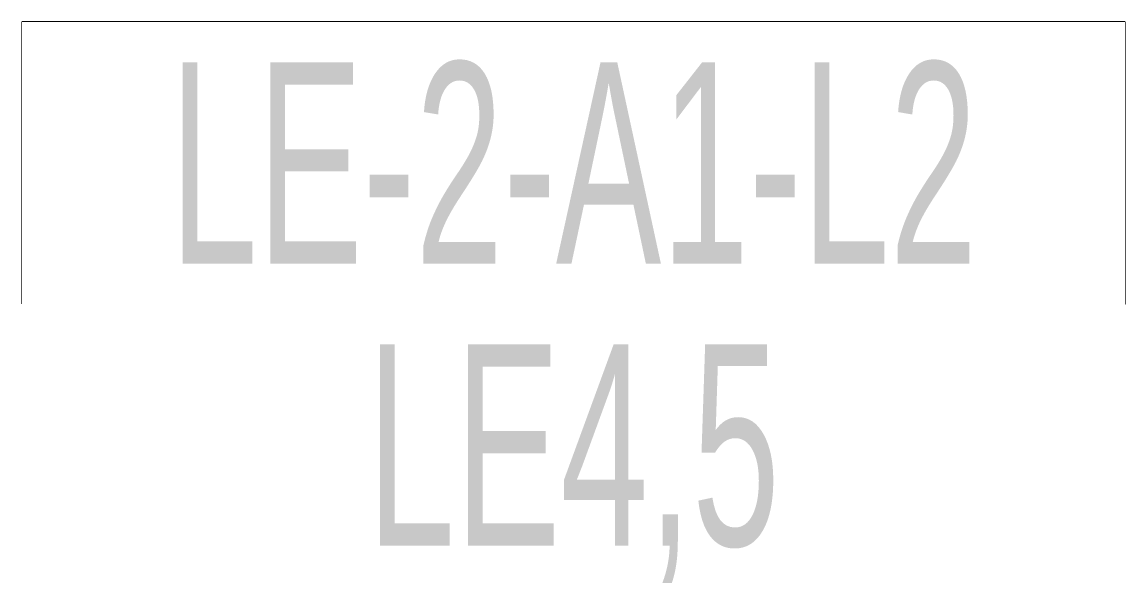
# Model space of a CAD drawing. Header units: millimetres. Extents: x 39625 to 501091, y -351975 to 836145.
# Drawn here: x 101032 to 103086, y -35877 to -34827 of the extents above; entities that cross this region are included whole.
import ezdxf
from ezdxf.enums import TextEntityAlignment as Align

# ---------------------------------------------------------------- set-up
doc = ezdxf.new("R2010")
doc.units = ezdxf.units.MM
doc.header["$LTSCALE"] = 150
doc.set_wipeout_variables(frame=1)
doc.layers.add('------01 Distribution Panel', color=3, linetype='Continuous')
doc.styles.add('ELEC', font='Dotum.ttf')

msp = doc.modelspace()

# ---------------------------------------------------------------- linework, layer by layer
at = {"layer": '------01 Distribution Panel', "color": 1}
msp.add_lwpolyline([(101031.6, -35352), (103086.4, -35352), (103086.4, -34827), (101031.6, -34827)], close=True, dxfattribs=at)

# ---------------------------------------------------------------- next in the draw order: wipeouts: each hides what was drawn before it
at = {"color": 1}
msp.add_wipeout([(101031.6, -35352), (103086.4, -35352), (103086.4, -34827), (101031.6, -34827)], dxfattribs=at)

# ---------------------------------------------------------------- next in the draw order: texts
at = {"style": 'ELEC', "width": 0.6}
msp.add_text('LE-2-A1-L2', height=375, dxfattribs=at).set_placement((102059, -35089.5), align=Align.MIDDLE_CENTER)

# ---------------------------------------------------------------- next in the draw order: wipeouts: each hides what was drawn before it
at = {"color": 1}
msp.add_wipeout([(101031.6, -35877), (103086.4, -35877), (103086.4, -35352), (101031.6, -35352)], dxfattribs=at)

# ---------------------------------------------------------------- next in the draw order: texts
at = {"style": 'ELEC', "width": 0.6}
msp.add_text('LE4,5', height=375, dxfattribs=at).set_placement((102059, -35614.5), align=Align.MIDDLE_CENTER)

doc.saveas('drawing.dxf')
